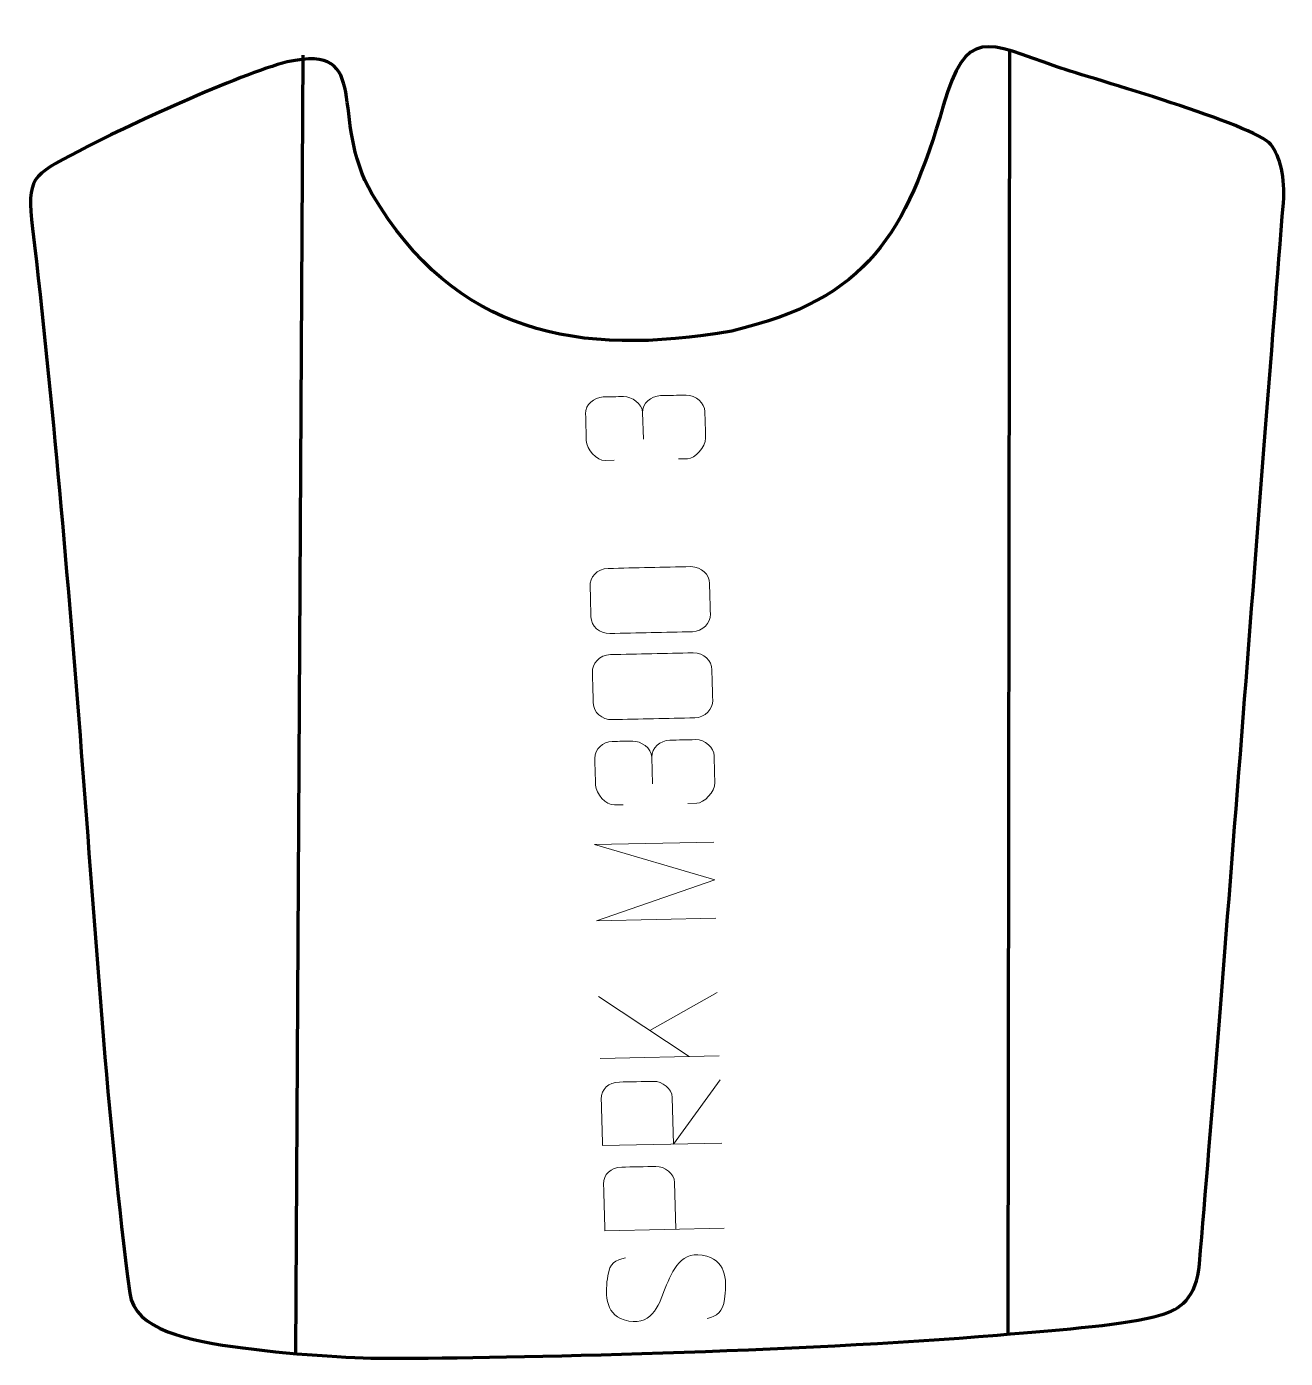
# Model space of a CAD drawing. Header units: millimetres. Extents: x -135 to 128, y -128 to 150.
import ezdxf

# ---------------------------------------------------------------- set-up
doc = ezdxf.new("R2010")
doc.units = ezdxf.units.MM
doc.header["$MEASUREMENT"] = 0
doc.layers.add('layer 2', color=7, linetype='Continuous')
doc.layers.add('layer 3', color=7, linetype='Continuous')

msp = doc.modelspace()

# ---------------------------------------------------------------- linework, layer by layer
at = {"layer": 'layer 2', "color": 142, "lineweight": 158}
for points in [[(70.2878, 145.2547), (70.2878, 145.2547), (69.9078, -123.0543), (69.9078, -123.0543)], [(-77.5744, 144.2839), (-77.5744, 144.2839), (-79.1477, -127.3314), (-79.1477, -127.3314)]]:
    msp.add_open_spline(points, degree=3, dxfattribs=at)
at = {"layer": 'layer 3', "color": 242, "lineweight": 158}
msp.add_open_spline([(-80.832, 142.8576), (-62.5856, 146.8786), (-72.4066, 131.0865), (-63.0388, 115.1702), (-63.0388, 115.1702), (-45.8785, 86.0146), (-20.0431, 80.9267), (12.1741, 86.5615), (12.1741, 86.5615), (40.7104, 93.1881), (48.6867, 107.0886), (56.4059, 133.6353), (56.4059, 133.6353), (61.2306, 150.2278), (65.3375, 147.0419), (80.2162, 141.8139), (80.2162, 141.8139), (87.746, 139.2985), (121.5022, 129.7453), (124.9455, 125.5706), (124.9455, 125.5706), (126.9445, 123.147), (128.0045, 118.5334), (127.5893, 113.3501), (127.5893, 113.3501), (122.8217, 53.8432), (114.9771, -50.4155), (110.0461, -108.5379), (110.0461, -108.5379), (109.4327, -115.7685), (105.8461, -118.1546), (101.9649, -119.2386), (101.9649, -119.2386), (94.2738, -121.3867), (82.6654, -122.1886), (67.7388, -123.4446), (67.7388, -123.4446), (26.0832, -126.9496), (-34.9546, -128.2811), (-59.0842, -128.3188), (-59.0842, -128.3188), (-65.5829, -128.329), (-77.9981, -127.7393), (-90.1277, -126.1401), (-90.1277, -126.1401), (-101.4902, -124.6422), (-112.7735, -122.4425), (-113.7946, -114.6968), (-113.7946, -114.6968), (-118.6062, -77.8006), (-121.0201, -38.7204), (-123.9333, -1.5341), (-123.9333, -1.5341), (-126.8235, 35.3596), (-129.8325, 71.2035), (-134.1179, 107.9765), (-134.1179, 107.9765), (-135.3726, 118.7422), (-134.4527, 118.9755), (-124.4477, 124.2034), (-124.4477, 124.2034), (-114.8638, 129.2113), (-90.9469, 140.277), (-80.832, 142.8576)], degree=3, knots=[0, 0, 0, 0, 0.05882353, 0.05882353, 0.05882353, 0.05882353, 0.11764706, 0.11764706, 0.11764706, 0.11764706, 0.17647059, 0.17647059, 0.17647059, 0.17647059, 0.23529412, 0.23529412, 0.23529412, 0.23529412, 0.29411765, 0.29411765, 0.29411765, 0.29411765, 0.35294118, 0.35294118, 0.35294118, 0.35294118, 0.41176471, 0.41176471, 0.41176471, 0.41176471, 0.47058824, 0.47058824, 0.47058824, 0.47058824, 0.52941176, 0.52941176, 0.52941176, 0.52941176, 0.58823529, 0.58823529, 0.58823529, 0.58823529, 0.64705882, 0.64705882, 0.64705882, 0.64705882, 0.70588235, 0.70588235, 0.70588235, 0.70588235, 0.76470588, 0.76470588, 0.76470588, 0.76470588, 0.82352941, 0.82352941, 0.82352941, 0.82352941, 0.88235294, 0.88235294, 0.88235294, 0.88235294, 1, 1, 1, 1], dxfattribs=at)
at = {"layer": 'layer 3', "color": 250, "lineweight": 9}
for points, knots in [([(-12.4619, 59.5307), (-12.4619, 59.5307), (-14.3187, 59.4903), (-14.3187, 59.4903), (-14.3187, 59.4903), (-16.0597, 59.4396), (-18.2415, 61.7936), (-18.2684, 63.6488), (-18.2684, 63.6488), (-18.3181, 65.508), (-18.3679, 67.3671), (-18.4177, 69.226), (-18.4177, 69.226), (-18.4795, 71.2025), (-16.6717, 72.6823), (-14.7613, 72.7638), (-14.7613, 72.7638), (-13.3266, 72.7946), (-11.8919, 72.8258), (-10.4568, 72.8573), (-10.4568, 72.8573), (-8.8026, 72.8495), (-6.5346, 71.4544), (-6.4916, 69.4741), (-6.4916, 69.4741), (-6.5335, 71.4593), (-4.7696, 72.9468), (-2.712, 73.0402), (-2.712, 73.0402), (-0.9278, 73.0787), (0.8564, 73.1175), (2.641, 73.1566), (2.641, 73.1566), (4.7015, 73.2104), (6.5137, 71.3979), (6.5495, 69.7575), (6.5495, 69.7575), (6.5989, 67.8972), (6.6487, 66.037), (6.6989, 64.1764), (6.6989, 64.1764), (6.7396, 62.2228), (4.4011, 59.8909), (2.9403, 59.8425), (2.9403, 59.8425), (2.9403, 59.8425), (1.0322, 59.801), (1.0322, 59.801)], [0, 0, 0, 0, 0.07692308, 0.07692308, 0.07692308, 0.07692308, 0.15384615, 0.15384615, 0.15384615, 0.15384615, 0.23076923, 0.23076923, 0.23076923, 0.23076923, 0.30769231, 0.30769231, 0.30769231, 0.30769231, 0.38461538, 0.38461538, 0.38461538, 0.38461538, 0.46153846, 0.46153846, 0.46153846, 0.46153846, 0.53846154, 0.53846154, 0.53846154, 0.53846154, 0.61538462, 0.61538462, 0.61538462, 0.61538462, 0.69230769, 0.69230769, 0.69230769, 0.69230769, 0.76923077, 0.76923077, 0.76923077, 0.76923077, 0.84615385, 0.84615385, 0.84615385, 0.84615385, 1, 1, 1, 1]), ([(-17.2938, 26.7853), (-17.3509, 28.9166), (-17.4079, 31.0482), (-17.465, 33.1798), (-17.465, 33.1798), (-17.5483, 34.9629), (-16.1034, 36.8203), (-13.6626, 36.8978), (-13.6626, 36.8978), (-7.9069, 37.0225), (-2.1507, 37.1476), (3.6058, 37.2731), (3.6058, 37.2731), (5.9362, 37.1956), (7.4592, 35.6908), (7.5227, 33.7229), (7.5227, 33.7229), (7.5795, 31.586), (7.6367, 29.449), (7.6943, 27.3125), (7.6943, 27.3125), (7.8471, 25.5507), (6.0081, 23.7024), (3.9874, 23.6688), (3.9874, 23.6688), (-1.7916, 23.5435), (-7.5701, 23.418), (-13.3483, 23.292), (-13.3483, 23.292), (-15.4898, 23.2494), (-17.2545, 24.8126), (-17.2938, 26.7853)], [0, 0, 0, 0, 0.11111111, 0.11111111, 0.11111111, 0.11111111, 0.22222222, 0.22222222, 0.22222222, 0.22222222, 0.33333333, 0.33333333, 0.33333333, 0.33333333, 0.44444444, 0.44444444, 0.44444444, 0.44444444, 0.55555556, 0.55555556, 0.55555556, 0.55555556, 0.66666667, 0.66666667, 0.66666667, 0.66666667, 0.77777778, 0.77777778, 0.77777778, 0.77777778, 1, 1, 1, 1]), ([(-16.8115, 8.7706), (-16.8686, 10.9018), (-16.9257, 13.0334), (-16.9827, 15.1651), (-16.9827, 15.1651), (-17.066, 16.9482), (-15.6211, 18.8056), (-13.1803, 18.883), (-13.1803, 18.883), (-7.4246, 19.0078), (-1.6684, 19.1329), (4.0881, 19.2583), (4.0881, 19.2583), (6.4185, 19.1809), (7.9415, 17.6761), (8.005, 15.7081), (8.005, 15.7081), (8.0618, 13.5712), (8.119, 11.4343), (8.1766, 9.2977), (8.1766, 9.2977), (8.3294, 7.5359), (6.4903, 5.6877), (4.4697, 5.654), (4.4697, 5.654), (-1.3093, 5.5288), (-7.0878, 5.4032), (-12.866, 5.2773), (-12.866, 5.2773), (-15.0075, 5.2346), (-16.7722, 6.7979), (-16.8115, 8.7706)], [0, 0, 0, 0, 0.11111111, 0.11111111, 0.11111111, 0.11111111, 0.22222222, 0.22222222, 0.22222222, 0.22222222, 0.33333333, 0.33333333, 0.33333333, 0.33333333, 0.44444444, 0.44444444, 0.44444444, 0.44444444, 0.55555556, 0.55555556, 0.55555556, 0.55555556, 0.66666667, 0.66666667, 0.66666667, 0.66666667, 0.77777778, 0.77777778, 0.77777778, 0.77777778, 1, 1, 1, 1]), ([(-10.5328, -12.5283), (-10.5328, -12.5283), (-12.3895, -12.5687), (-12.3895, -12.5687), (-12.3895, -12.5687), (-14.1305, -12.6194), (-16.3123, -10.2654), (-16.3392, -8.4102), (-16.3392, -8.4102), (-16.389, -6.5511), (-16.4387, -4.6919), (-16.4885, -2.833), (-16.4885, -2.833), (-16.5503, -0.8566), (-14.7425, 0.6232), (-12.8321, 0.7048), (-12.8321, 0.7048), (-11.3974, 0.7356), (-9.9627, 0.7668), (-8.5276, 0.7983), (-8.5276, 0.7983), (-6.8734, 0.7904), (-4.6054, -0.6046), (-4.5624, -2.585), (-4.5624, -2.585), (-4.6044, -0.5997), (-2.8404, 0.8878), (-0.7829, 0.9812), (-0.7829, 0.9812), (1.0013, 1.0197), (2.7855, 1.0584), (4.5701, 1.0976), (4.5701, 1.0976), (6.6307, 1.1514), (8.4428, -0.6611), (8.4786, -2.3015), (8.4786, -2.3015), (8.5281, -4.1618), (8.5779, -6.022), (8.6281, -7.8826), (8.6281, -7.8826), (8.6688, -9.8362), (6.3303, -12.1681), (4.8694, -12.2166), (4.8694, -12.2166), (4.8694, -12.2166), (2.9614, -12.258), (2.9614, -12.258)], [0, 0, 0, 0, 0.07692308, 0.07692308, 0.07692308, 0.07692308, 0.15384615, 0.15384615, 0.15384615, 0.15384615, 0.23076923, 0.23076923, 0.23076923, 0.23076923, 0.30769231, 0.30769231, 0.30769231, 0.30769231, 0.38461538, 0.38461538, 0.38461538, 0.38461538, 0.46153846, 0.46153846, 0.46153846, 0.46153846, 0.53846154, 0.53846154, 0.53846154, 0.53846154, 0.61538462, 0.61538462, 0.61538462, 0.61538462, 0.69230769, 0.69230769, 0.69230769, 0.69230769, 0.76923077, 0.76923077, 0.76923077, 0.76923077, 0.84615385, 0.84615385, 0.84615385, 0.84615385, 1, 1, 1, 1]), ([(8.8214, -36.2581), (8.8214, -36.2581), (-16.1293, -36.8004), (-16.1293, -36.8004), (-16.1293, -36.8004), (-16.1293, -36.8004), (8.6062, -28.2189), (8.6062, -28.2189), (8.6062, -28.2189), (8.6062, -28.2189), (-16.5551, -20.8708), (-16.5551, -20.8708), (-16.5551, -20.8708), (-16.5551, -20.8708), (8.395, -20.3286), (8.395, -20.3286)], [0, 0, 0, 0, 0.2, 0.2, 0.2, 0.2, 0.4, 0.4, 0.4, 0.4, 0.6, 0.6, 0.6, 0.6, 1, 1, 1, 1]), ([(10.077, -83.2893), (10.077, -83.2893), (-14.8693, -83.8315), (-14.8693, -83.8315), (-14.8693, -83.8315), (-14.956, -80.5935), (-15.0427, -77.3549), (-15.1294, -74.1166), (-15.1294, -74.1166), (-15.1477, -72.0212), (-13.6958, -70.5862), (-11.33, -70.5384), (-11.33, -70.5384), (-9.295, -70.4946), (-6.2365, -70.4281), (-4.2011, -70.3835), (-4.2011, -70.3835), (-2.326, -70.3486), (-0.3411, -71.9389), (-0.2735, -73.7485), (-0.2735, -73.7485), (-0.2735, -73.7485), (-0.0122, -83.5086), (-0.0122, -83.5086), (-0.0122, -83.5086), (-0.0122, -83.5086), (9.7236, -70.0892), (9.7236, -70.0892)], [0, 0, 0, 0, 0.125, 0.125, 0.125, 0.125, 0.25, 0.25, 0.25, 0.25, 0.375, 0.375, 0.375, 0.375, 0.5, 0.5, 0.5, 0.5, 0.625, 0.625, 0.625, 0.625, 0.75, 0.75, 0.75, 0.75, 1, 1, 1, 1]), ([(10.5571, -101.0812), (10.5571, -101.0812), (-14.3892, -101.6234), (-14.3892, -101.6234), (-14.3892, -101.6234), (-14.4759, -98.3852), (-14.5626, -95.1468), (-14.6493, -91.9083), (-14.6493, -91.9083), (-14.6675, -89.8131), (-13.2154, -88.3779), (-10.8498, -88.3303), (-10.8498, -88.3303), (-8.8147, -88.2864), (-5.7563, -88.2199), (-3.7209, -88.1754), (-3.7209, -88.1754), (-1.8459, -88.1405), (0.1391, -89.7306), (0.2067, -91.5403), (0.2067, -91.5403), (0.2067, -91.5403), (0.468, -101.3005), (0.468, -101.3005)], [0, 0, 0, 0, 0.14285714, 0.14285714, 0.14285714, 0.14285714, 0.28571429, 0.28571429, 0.28571429, 0.28571429, 0.42857143, 0.42857143, 0.42857143, 0.42857143, 0.57142857, 0.57142857, 0.57142857, 0.57142857, 0.71428571, 0.71428571, 0.71428571, 0.71428571, 1, 1, 1, 1]), ([(-1.7603, -113.6431), (-0.211, -109.9877), (1.5555, -105.4164), (6.9585, -106.9519), (6.9585, -106.9519), (11.2588, -108.1741), (11.1206, -112.603), (10.6559, -115.9713), (10.6559, -115.9713), (10.3126, -118.4572), (9.1288, -119.5833), (7.0264, -119.9696)], [0, 0, 0, 0, 0.25, 0.25, 0.25, 0.25, 0.5, 0.5, 0.5, 0.5, 1, 1, 1, 1]), ([(-1.7604, -113.6431), (-3.1279, -117.5017), (-4.8048, -121.9616), (-10.3719, -120.2755), (-10.3719, -120.2755), (-14.5469, -119.0112), (-14.2841, -114.3066), (-13.7701, -111.0477), (-13.7701, -111.0477), (-13.3621, -108.4607), (-12.1701, -107.6554), (-10.0941, -107.3304)], [0, 0, 0, 0, 0.25, 0.25, 0.25, 0.25, 0.5, 0.5, 0.5, 0.5, 1, 1, 1, 1])]:
    msp.add_open_spline(points, degree=3, knots=knots, dxfattribs=at)
for points in [[(-6.3322, 63.9085), (-6.3322, 63.9085), (-6.4816, 69.4899), (-6.4816, 69.4899)], [(-4.403, -8.1505), (-4.403, -8.1505), (-4.5524, -2.5691), (-4.5524, -2.5691)], [(-15.7298, -52.6297), (-15.7298, -52.6297), (3.2511, -65.1739), (3.2511, -65.1739)], [(9.1129, -51.7966), (9.1129, -51.7966), (-4.9923, -59.7372), (-4.9923, -59.7372)], [(-15.3832, -65.5789), (-15.3832, -65.5789), (9.5631, -65.0367), (9.5631, -65.0367)]]:
    msp.add_open_spline(points, degree=3, dxfattribs=at)

doc.saveas('drawing.dxf')
